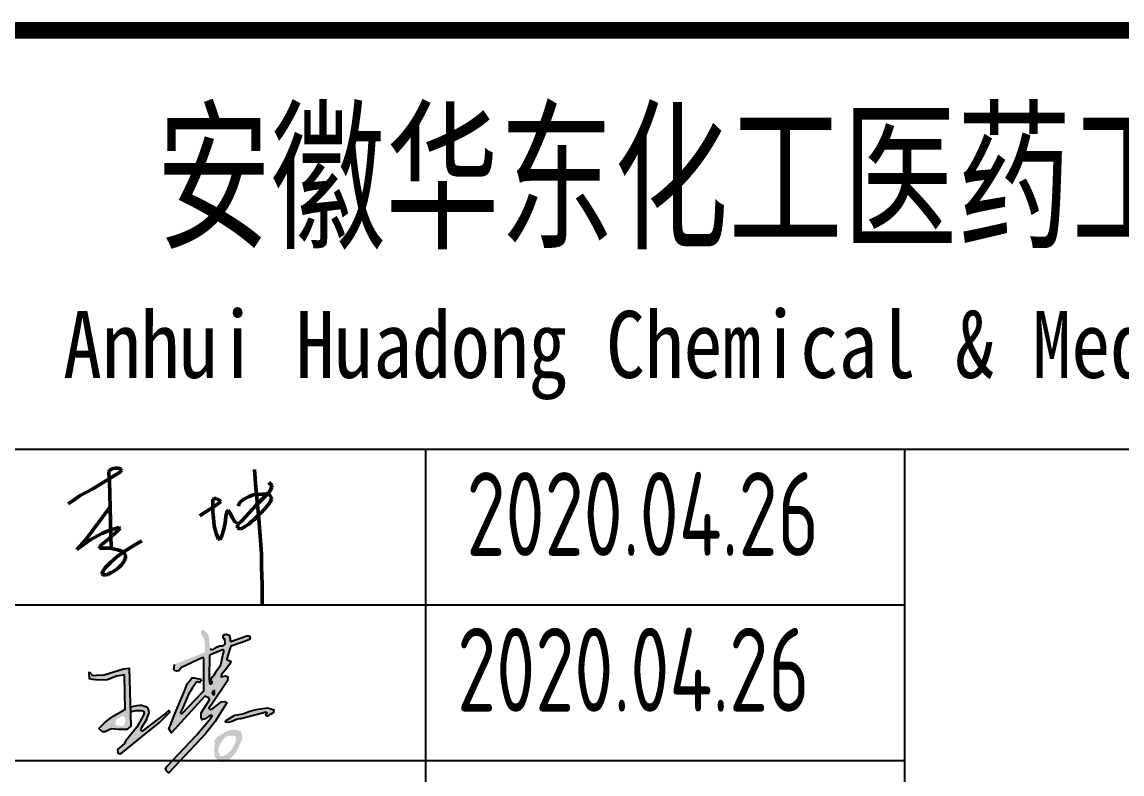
# Model space of a CAD drawing. Extents: x 4532298 to 10139194, y -639876 to -207028.
# Drawn here: x 4907619 to 4912212, y -346265 to -343124 of the extents above; entities that cross this region are included whole.
import ezdxf
from ezdxf.enums import TextEntityAlignment as Align

# ---------------------------------------------------------------- set-up
doc = ezdxf.new("R2010")
doc.units = 0
doc.header["$LTSCALE"] = 1000
doc.header["$MEASUREMENT"] = 0
doc.linetypes.add('2', pattern=[18.5, 12, -3, 0.5, -3])
doc.layers.get('0').update_dxf_attribs({"linetype": 'CONTINUOUS'})
doc.styles.add('ECEC_TQ_S', font='')
doc.styles.add('sceie', font='sceie.shx', dxfattribs={"width": 0.7, "bigfont": 'sceic.shx'})
doc.styles.get('ECEC_TQ_S').set_extended_font_data('SimSun')

# ---------------------------------------------------------------- blocks, each defined once
blk = doc.blocks.new('qm')
h = blk.add_hatch(color=256)
h.dxf.hatch_style = 1
h.paths.add_polyline_path([(-943313.2, -985271.5), (-943337.8, -985273.5), (-943418.6, -985299.1), (-943450.7, -985300.6), (-943467.4, -985301.3), (-943478.8, -985288.1), (-943480.5, -985287.4), (-943480.4, -985290.6), (-943479.6, -985315.4), (-943467.1, -985318.2), (-943453, -985320), (-943420.5, -985321.1), (-943404.6, -985320), (-943366.5, -985303.9), (-943338.2, -985299.8), (-943333, -985300.4), (-943331, -985443.2), (-943334.5, -985445.6), (-943380.4, -985472.1), (-943413.7, -985496.5), (-943440.2, -985522.3), (-943425.6, -985537.4), (-943414.2, -985536.6), (-943393.8, -985526.5), (-943386.4, -985523.9), (-943358.1, -985527.1), (-943322.9, -985527.1), (-943307, -985513.2)])
h.paths.add_polyline_path([(-943338.7, -985469.2), (-943333.4, -985472.5), (-943330.2, -985480.4), (-943329.3, -985492.8), (-943332.3, -985507.2), (-943342.9, -985512.5), (-943366.4, -985510.4), (-943371.7, -985505.3), (-943369.9, -985495.7), (-943368.5, -985487.8), (-943365.2, -985481.9), (-943358.6, -985480.9), (-943347.3, -985474.2)], flags=16)
h.paths.add_polyline_path([(-943232.9, -985443.8), (-943238.1, -985435.6), (-943247.1, -985431.3), (-943251.5, -985430.5), (-943260.7, -985426.6), (-943269.6, -985427.2), (-943282.7, -985428.1), (-943296.1, -985431.7), (-943309, -985435.2), (-943308.5, -985454), (-943285.2, -985448.3), (-943270, -985448.3), (-943261.4, -985448.3), (-943253.7, -985451), (-943250.5, -985456.9), (-943253.7, -985467.6), (-943262.3, -985482.7), (-943282.1, -985517.8), (-943316, -985560.6), (-943328.5, -985576.4), (-943333.2, -985585.6), (-943362.9, -985610.4), (-943361.1, -985624.5), (-943353, -985628.5), (-943340.6, -985622.1), (-943257.7, -985554.9), (-943186.8, -985497.4), (-943143.7, -985454.5), (-943147.7, -985447.6), (-943161.1, -985459.4), (-943259.1, -985533.8), (-943264, -985532), (-943264.1, -985526.3), (-943262.1, -985519.7), (-943241, -985486.8), (-943235.1, -985471.1), (-943229.9, -985457)])
h.paths.add_polyline_path([(-942891.5, -985185.8), (-942887.8, -985177.6), (-942884.1, -985177.9), (-942827.9, -985158.2), (-942811.7, -985151.2), (-942808.9, -985142.4), (-942813.1, -985135.4), (-942823, -985135.8), (-942888.7, -985159.7), (-942891.8, -985157.2), (-942892, -985147.3), (-942896.3, -985133.5), (-942907.3, -985128.8), (-942916.3, -985129.7), (-942920.6, -985137.2), (-942920.2, -985147.9), (-942914.1, -985148.7), (-942913.8, -985152.5), (-942912.5, -985166.6), (-942914.4, -985172.5), (-942921.9, -985177.6), (-942935.4, -985178.2), (-942945.7, -985182.3), (-942960.2, -985191.2), (-942969.8, -985192.3), (-942974.9, -985190.3), (-942979.3, -985153.5), (-942980.5, -985136.8), (-942986.9, -985125.9), (-942995.5, -985118.1), (-943002, -985112.2), (-943007.6, -985110.6), (-943011.5, -985112.8), (-943014.3, -985118.6), (-943013.3, -985128.6), (-943009, -985135.1), (-943003.6, -985143.3), (-943001.1, -985147.8), (-942996.6, -985173), (-942997.4, -985204), (-943002, -985205.9), (-943124.9, -985255.3), (-943125.6, -985269.1), (-943127.7, -985276.6), (-943121.8, -985281.5), (-943115, -985284), (-943106, -985281.6), (-943101.8, -985276.1), (-943095.8, -985268.3), (-943008.7, -985227.6), (-943003.7, -985228.1), (-943002, -985235.2), (-943001.6, -985367.1), (-943009.3, -985372.3), (-943091.8, -985459.8), (-943096.5, -985461), (-943098.9, -985456.5), (-943091.3, -985439.3), (-943079.6, -985412.5), (-943065.4, -985380.2), (-943049.6, -985353.4), (-943033.5, -985331.3), (-943028.4, -985328.6), (-943019, -985330.6), (-943012.6, -985322.5), (-943014.7, -985316.3), (-943029.8, -985313.9), (-943042.1, -985311.9), (-943051.7, -985311.6), (-943057.6, -985319.3), (-943071.1, -985336.9), (-943080.3, -985360.4), (-943126, -985468.1), (-943141.5, -985508.4), (-943148, -985522.9), (-943137.2, -985540.9), (-943122.9, -985525.4), (-943098, -985498.3), (-942997.1, -985388.5), (-942991.6, -985390.8), (-942980.5, -985395.4), (-942978.2, -985403.1), (-943013.1, -985457.6), (-943013.7, -985475.8), (-943010.8, -985486.8), (-942996.9, -985483), (-942973.2, -985466.3), (-942967, -985470.1), (-942974.4, -985481.1), (-943034, -985552.8), (-943156.8, -985682.1), (-943161.5, -985688.6), (-943159.8, -985698.1), (-943154, -985703.5), (-943148.4, -985708.8), (-942995, -985544.7), (-942954.4, -985493.4), (-942905.3, -985415.1), (-942913.7, -985410.1), (-942928.5, -985411.2), (-942968.7, -985441.6), (-942975.5, -985443.7), (-942981.1, -985438.2), (-942971.8, -985425.3), (-942903.5, -985324.1), (-942901.7, -985307.2), (-942911.6, -985303), (-942930.2, -985306.6), (-942928.8, -985297.7), (-942912.1, -985277.5), (-942894, -985254), (-942889.6, -985241.8), (-942904.9, -985236.7), (-942906.5, -985231.6)])
h.paths.add_polyline_path([(-942974.2, -985213.4), (-942933, -985196.5), (-942922, -985193.5), (-942918.7, -985197.7), (-942924.1, -985218.2), (-942929, -985245.5), (-942934.2, -985262.4), (-942952.9, -985289.1), (-942962.1, -985302.3), (-942970.5, -985310.6), (-942972.4, -985320.8), (-942967.6, -985332.6), (-942974.4, -985338), (-942977, -985329.7), (-942977.6, -985313.6), (-942977.2, -985216.6)], flags=16)
h.paths.add_polyline_path([(-942961.9, -985364.8), (-942957.2, -985365.5), (-942957.3, -985371.2), (-942957.4, -985377.8), (-942959.4, -985381.6), (-942963, -985381.7), (-942966.7, -985374.6)], flags=16)
h.paths.add_polyline_path([(-942742.1, -985455.2), (-942738, -985457.4), (-942740.5, -985459.7), (-942742.9, -985467.1), (-942736.7, -985471.3), (-942730.1, -985467.7), (-942722.5, -985463.4), (-942710.5, -985456.8), (-942710.2, -985444.9), (-942726.6, -985439.7), (-942735.6, -985436.9), (-942774.5, -985442.4), (-942788.7, -985445.6), (-942810.4, -985450.5), (-942839.1, -985461.4), (-942856.3, -985464.8), (-942872.1, -985467.9), (-942912.5, -985490.8), (-942909.6, -985495.9), (-942897.4, -985498), (-942881.4, -985491.9), (-942865.4, -985485.8), (-942856.2, -985482.4), (-942847.1, -985482.7)])
h.paths.add_polyline_path([(-942841, -985551.7), (-942847.2, -985535.3), (-942858.9, -985530.2), (-942880.9, -985528.7), (-942901.9, -985531.8), (-942913.7, -985538.9), (-942930.3, -985549), (-942946.5, -985558.9), (-942958, -985573.3), (-942956.7, -985594.6), (-942959.6, -985613.1), (-942956.1, -985642.6), (-942937.7, -985660.5), (-942918.8, -985665.1), (-942895.3, -985653.4), (-942867.1, -985622.7), (-942856.4, -985599.7), (-942843, -985571)], flags=17)
h.paths.add_polyline_path([(-942865.5, -985563.8), (-942868.4, -985572.8), (-942873.4, -985588.3), (-942883.8, -985608.7), (-942896.3, -985622.8), (-942908.8, -985632.1), (-942922.3, -985637.9), (-942931.6, -985638.5), (-942939, -985626.7), (-942942.5, -985613.2), (-942938, -985596.2), (-942929.4, -985582.4), (-942920, -985567.5), (-942909.2, -985557.4), (-942904.7, -985556.1), (-942884.8, -985552.3), (-942871, -985555.2)], flags=16)
at = {"lineweight": 50}
for p, q in [((-943370.6, -984436), (-943386.4, -984438.4)), ((-943358.3, -984436), (-943370.6, -984436)), ((-943347.6, -984439), (-943358.3, -984436)), ((-943465.8, -984521.4), (-943349.4, -984450.5)), ((-943396.1, -984445.4), (-943398.8, -984448.7)), ((-943398.8, -984448.7), (-943398.8, -984459)), ((-943398.8, -984459), (-943396.1, -984488.1)), ((-943386.4, -984438.4), (-943396.1, -984445.4)), ((-943349.4, -984450.5), (-943345.2, -984444.2)), ((-943345.2, -984444.2), (-943347.6, -984439)), ((-942790.9, -984440.7), (-942784.5, -984517.7)), ((-943518.6, -984549.7), (-943465.8, -984521.4)), ((-943396.1, -984488.1), (-943388.7, -984770.8)), ((-942784.5, -984517.7), (-942777.6, -984585.2)), ((-942732.9, -984539.7), (-942725.5, -984529.5)), ((-942718.3, -984507.7), (-942730.2, -984494.8)), ((-942725.5, -984529.5), (-942719.1, -984516.7)), ((-942719.1, -984516.7), (-942717.3, -984511)), ((-942717.3, -984511), (-942718.3, -984507.7)), ((-943568.4, -984584.4), (-943547.1, -984570.6)), ((-943547.1, -984570.6), (-943518.6, -984549.7)), ((-942960.5, -984562), (-942964.8, -984565.1)), ((-942964.8, -984565.1), (-942964.8, -984617.8)), ((-942950, -984562), (-942960.5, -984562)), ((-942941.4, -984566.4), (-942950, -984562)), ((-942930.9, -984574.6), (-942941.4, -984566.4)), ((-942938.6, -984581.8), (-942930.9, -984574.6)), ((-942856.4, -984584.4), (-942848.4, -984575.4)), ((-942848.4, -984575.4), (-942834.4, -984564.4)), ((-942834.4, -984564.4), (-942815.2, -984555.8)), ((-942815.2, -984555.8), (-942795.5, -984547)), ((-942795.5, -984547), (-942776.7, -984545.2)), ((-942783, -984590.7), (-942752.8, -984559.9)), ((-942776.7, -984545.2), (-942759.3, -984544.3)), ((-942759.3, -984544.3), (-942749.6, -984544.3)), ((-942752.8, -984559.9), (-942732.9, -984539.7)), ((-942749.6, -984544.3), (-942735.7, -984544.7)), ((-942735.7, -984544.7), (-942730, -984545.5)), ((-942730, -984545.5), (-942723.8, -984550.4)), ((-942722.2, -984570.7), (-942725.6, -984577.1)), ((-942723.8, -984550.4), (-942720.8, -984557)), ((-942719.7, -984563.8), (-942722.2, -984570.7)), ((-942720.8, -984557), (-942719.7, -984563.8)), ((-943393.3, -984596.7), (-943493.3, -984731.8)), ((-942999.9, -984622.2), (-942978.2, -984608)), ((-942978.2, -984608), (-942959.2, -984595.7)), ((-942964.8, -984617.8), (-942962.1, -984644.3)), ((-942959.2, -984595.7), (-942938.6, -984581.8)), ((-942907.9, -984623.6), (-942904.7, -984613.7)), ((-942904.7, -984613.7), (-942900.5, -984610.6)), ((-942900.5, -984610.6), (-942892.1, -984623.8)), ((-942857.2, -984594.1), (-942856.4, -984584.4)), ((-942814.3, -984623.8), (-942783, -984590.7)), ((-942777.6, -984585.2), (-942772.2, -984646.7)), ((-942761.4, -984620.1), (-942772.3, -984630.7)), ((-942749.8, -984607.7), (-942761.4, -984620.1)), ((-942742.2, -984598.4), (-942749.8, -984607.7)), ((-942736.3, -984591.1), (-942742.2, -984598.4)), ((-942730.4, -984584.2), (-942736.3, -984591.1)), ((-942725.6, -984577.1), (-942730.4, -984584.2)), ((-943018.8, -984634.4), (-942999.9, -984622.2)), ((-942962.1, -984644.3), (-942958.8, -984675)), ((-942916.9, -984685.4), (-942912.2, -984664.1)), ((-942912.2, -984664.1), (-942909.6, -984639.3)), ((-942909.6, -984639.3), (-942907.9, -984623.6)), ((-942892.1, -984623.8), (-942882.9, -984641.9)), ((-942882.9, -984641.9), (-942871.2, -984660.5)), ((-942871.2, -984660.5), (-942856.6, -984667.4)), ((-942860.9, -984673.9), (-942855.7, -984666.2)), ((-942855.7, -984666.2), (-942842.5, -984654.6)), ((-942842.5, -984654.6), (-942814.3, -984623.8)), ((-942802.7, -984658.6), (-942815.9, -984670.1)), ((-942792.4, -984649.6), (-942802.7, -984658.6)), ((-942781.5, -984639.7), (-942792.4, -984649.6)), ((-942772.3, -984630.7), (-942781.5, -984639.7)), ((-942772.2, -984646.7), (-942766.2, -984719.5)), ((-943476, -984734.3), (-943425.2, -984707.2)), ((-943425.2, -984707.2), (-943382.4, -984690.6)), ((-943357.6, -984694.6), (-943400.6, -984732)), ((-943382.4, -984690.6), (-943355, -984683.3)), ((-943350.7, -984686.1), (-943357.6, -984694.6)), ((-943355, -984683.3), (-943350.7, -984686.1)), ((-942958.8, -984675), (-942951.1, -984704.5)), ((-942951.1, -984704.5), (-942940.7, -984732.2)), ((-942925, -984714.3), (-942916.9, -984685.4)), ((-942860.9, -984684.9), (-942860.9, -984673.9)), ((-942850.6, -984688.5), (-942860.9, -984684.9)), ((-942840.3, -984686.5), (-942850.6, -984688.5)), ((-942827.9, -984678.2), (-942840.3, -984686.5)), ((-942815.9, -984670.1), (-942827.9, -984678.2)), ((-943493.3, -984731.8), (-943532.7, -984775.8)), ((-943532.7, -984775.8), (-943476, -984734.3)), ((-943426.7, -984752.5), (-943437.7, -984764.8)), ((-943400.6, -984732), (-943426.7, -984752.5)), ((-943328.1, -984779), (-943287.8, -984753.7)), ((-943287.8, -984753.7), (-943261.2, -984739.1)), ((-942940.7, -984732.2), (-942935, -984735.3)), ((-942935, -984735.3), (-942925, -984714.3)), ((-942766.2, -984719.5), (-942760.9, -984794)), ((-943437.7, -984764.8), (-943437.7, -984770)), ((-943437.7, -984770), (-943392.9, -984770)), ((-943392.9, -984770), (-943380.2, -984772.5)), ((-943380.2, -984772.5), (-943361.5, -984776)), ((-943365.3, -984806.5), (-943328.1, -984779)), ((-943361.5, -984776), (-943344.6, -984782.3)), ((-943344.6, -984782.3), (-943334.6, -984788.5)), ((-943334.6, -984788.5), (-943328.5, -984800.6)), ((-943328.5, -984800.6), (-943328.5, -984809.7)), ((-942760.9, -984794), (-942760.9, -984848.2)), ((-943413.6, -984852.5), (-943391, -984829.4)), ((-943391, -984829.4), (-943365.3, -984806.5)), ((-943354.6, -984848.2), (-943364.9, -984856.8)), ((-943347.5, -984841), (-943354.6, -984848.2)), ((-943340.3, -984832.4), (-943347.5, -984841)), ((-943333, -984820.9), (-943340.3, -984832.4)), ((-943328.5, -984809.7), (-943333, -984820.9)), ((-942760.9, -984848.2), (-942758, -984923.5)), ((-943427.9, -984878.6), (-943422.3, -984863.8)), ((-943424, -984881), (-943427.9, -984878.6)), ((-943412.8, -984881), (-943424, -984881)), ((-943422.3, -984863.8), (-943413.6, -984852.5)), ((-943401.6, -984879.3), (-943412.8, -984881)), ((-943397, -984875.8), (-943401.6, -984879.3)), ((-943387.2, -984871.2), (-943397, -984875.8)), ((-943377.6, -984865.5), (-943387.2, -984871.2)), ((-943364.9, -984856.8), (-943377.6, -984865.5)), ((-942758, -984923.5), (-942758, -985007.1))]:
    blk.add_line(p, q, dxfattribs=at)
for points in [[(-942974.9, -985190.3), (-942969.8, -985192.3), (-942960.2, -985191.2), (-942945.7, -985182.3), (-942935.4, -985178.2), (-942921.9, -985177.6), (-942914.4, -985172.5), (-942912.5, -985166.6), (-942913.8, -985152.5), (-942914.1, -985148.7), (-942920.2, -985147.9), (-942920.6, -985137.2), (-942916.3, -985129.7), (-942907.3, -985128.8), (-942896.3, -985133.5), (-942892, -985147.3), (-942891.8, -985157.2), (-942888.7, -985159.7), (-942823, -985135.8), (-942813.1, -985135.4), (-942808.9, -985142.4), (-942811.7, -985151.2), (-942827.9, -985158.2), (-942884.1, -985177.9), (-942887.8, -985177.6), (-942891.5, -985185.8), (-942906.5, -985231.6), (-942904.9, -985236.7), (-942889.6, -985241.8), (-942894, -985254), (-942912.1, -985277.5), (-942928.8, -985297.7), (-942930.2, -985306.6), (-942911.6, -985303), (-942901.7, -985307.2), (-942903.5, -985324.1), (-942971.8, -985425.3), (-942981.1, -985438.2), (-942975.5, -985443.7), (-942968.7, -985441.6), (-942928.5, -985411.2), (-942913.7, -985410.1), (-942905.3, -985415.1), (-942954.4, -985493.4), (-942995, -985544.7), (-943148.4, -985708.8), (-943154, -985703.5), (-943159.8, -985698.1), (-943161.5, -985688.6), (-943156.8, -985682.1), (-943034, -985552.8), (-942974.4, -985481.1), (-942967, -985470.1), (-942973.2, -985466.3), (-942996.9, -985483), (-943010.8, -985486.8), (-943013.7, -985475.8), (-943013.1, -985457.6), (-942978.2, -985403.1), (-942980.5, -985395.4), (-942991.6, -985390.8), (-942997.1, -985388.5), (-943098, -985498.3), (-943122.9, -985525.4), (-943137.2, -985540.9), (-943148, -985522.9), (-943141.5, -985508.4), (-943126, -985468.1), (-943080.3, -985360.4), (-943071.1, -985336.9), (-943057.6, -985319.3), (-943051.7, -985311.6), (-943042.1, -985311.9), (-943029.8, -985313.9), (-943014.7, -985316.3), (-943012.6, -985322.5), (-943019, -985330.6), (-943028.4, -985328.6), (-943033.5, -985331.3), (-943049.6, -985353.4), (-943065.4, -985380.2), (-943079.6, -985412.5), (-943091.3, -985439.3), (-943098.9, -985456.5), (-943096.5, -985461), (-943091.8, -985459.8), (-943009.3, -985372.3), (-943001.6, -985367.1), (-943002, -985235.2), (-943003.7, -985228.1), (-943008.7, -985227.6), (-943095.8, -985268.3), (-943101.8, -985276.1), (-943106, -985281.6), (-943115, -985284), (-943121.8, -985281.5), (-943127.7, -985276.6), (-943125.6, -985269.1), (-943124.9, -985255.3)], [(-942974.2, -985213.4), (-942933, -985196.5), (-942922, -985193.5), (-942918.7, -985197.7), (-942924.1, -985218.2), (-942929, -985245.5), (-942934.2, -985262.4), (-942952.9, -985289.1), (-942962.1, -985302.3), (-942970.5, -985310.6), (-942972.4, -985320.8), (-942967.6, -985332.6), (-942974.4, -985338), (-942977, -985329.7), (-942977.6, -985313.6), (-942977.2, -985216.6), (-942974.2, -985213.4)], [(-943478.8, -985288.1), (-943467.4, -985301.3), (-943450.7, -985300.6), (-943418.6, -985299.1), (-943337.8, -985273.5), (-943313.2, -985271.5), (-943307, -985513.2), (-943322.9, -985527.1), (-943358.1, -985527.1), (-943386.4, -985523.9), (-943393.8, -985526.5), (-943414.2, -985536.6), (-943425.6, -985537.4), (-943440.2, -985522.3), (-943413.7, -985496.5), (-943380.4, -985472.1), (-943334.5, -985445.6), (-943331, -985443.2), (-943333, -985300.4), (-943338.2, -985299.8), (-943366.5, -985303.9), (-943404.6, -985320), (-943420.5, -985321.1), (-943453, -985320), (-943467.1, -985318.2), (-943479.6, -985315.4), (-943480.4, -985290.6), (-943480.5, -985287.4), (-943478.8, -985288.1)], [(-942961.9, -985364.8), (-942966.7, -985374.6), (-942963, -985381.7), (-942959.4, -985381.6), (-942957.4, -985377.8), (-942957.3, -985371.2), (-942957.2, -985365.5), (-942961.9, -985364.8)], [(-943308.5, -985454), (-943285.2, -985448.3), (-943270, -985448.3), (-943261.4, -985448.3), (-943253.7, -985451), (-943250.5, -985456.9), (-943253.7, -985467.6), (-943262.3, -985482.7), (-943282.1, -985517.8), (-943316, -985560.6), (-943328.5, -985576.4), (-943333.2, -985585.6), (-943362.9, -985610.4), (-943361.1, -985624.5), (-943353, -985628.5), (-943340.6, -985622.1), (-943257.7, -985554.9), (-943186.8, -985497.4), (-943143.7, -985454.5), (-943147.7, -985447.6), (-943161.1, -985459.4), (-943259.1, -985533.8), (-943264, -985532), (-943264.1, -985526.3), (-943262.1, -985519.7), (-943241, -985486.8), (-943235.1, -985471.1), (-943229.9, -985457), (-943232.9, -985443.8), (-943238.1, -985435.6), (-943247.1, -985431.3), (-943251.5, -985430.5), (-943260.7, -985426.6), (-943269.6, -985427.2), (-943282.7, -985428.1), (-943296.1, -985431.7), (-943309, -985435.2)], [(-942912.1, -985490.5), (-942872.1, -985467.9), (-942856.3, -985464.8), (-942839.1, -985461.4), (-942810.4, -985450.5), (-942788.7, -985445.6), (-942774.5, -985442.4), (-942735.6, -985436.9), (-942726.6, -985439.7), (-942710.2, -985444.9), (-942710.5, -985456.8), (-942722.5, -985463.4), (-942730.1, -985467.7), (-942736.7, -985471.3), (-942742.9, -985467.1), (-942740.5, -985459.7), (-942738, -985457.4), (-942742.1, -985455.2), (-942847.1, -985482.7), (-942856.2, -985482.4), (-942865.4, -985485.8), (-942881.4, -985491.9), (-942897.4, -985498), (-942909.6, -985495.9), (-942912.5, -985490.8)]]:
    blk.add_lwpolyline(points)
at = {"style": 'sceie', "width": 0.8}
for p in [(-941169.6, -984626.3), (-941208.7, -985276.9), (-941182.6, -985940.5), (-941143.6, -986591.1), (-941130.5, -987189.7)]:
    blk.add_attdef('2020.04.26', text='', height=350, dxfattribs=at).set_placement(p, align=Align.MIDDLE)

msp = doc.modelspace()

# ---------------------------------------------------------------- linework, layer by layer
for p, q in [((4905805.2, -344908.8), (4923805.2, -344908.8)), ((4909305.2, -348158.8), (4909305.2, -344908.8)), ((4911305.2, -348158.8), (4911305.2, -344908.8)), ((4905805.2, -345558.8), (4911305.2, -345558.8)), ((4905805.2, -346208.8), (4911305.2, -346208.8))]:
    msp.add_line(p, q)
msp.add_lwpolyline([(4923805.2, -343158.8, 70, 70, 0), (4905805.2, -343158.8, 70, 70, 0), (4905805.2, -349158.8, 0, 0, 0)], format="xyseb")

# ---------------------------------------------------------------- block references
at = {"color": 4, "linetype": '2'}
ref = msp.add_blockref('qm', (5851380, 639447.7), dxfattribs=at)
ref.add_attrib('2020.04.26', '2020.04.26', dxfattribs={"height": 350, "style": 'sceie', "width": 0.8}).set_placement((4910171.4, -345829.2), align=Align.MIDDLE)
ref.add_attrib('2020.04.26', '2020.04.26', dxfattribs={"height": 350, "style": 'sceie', "width": 0.8}).set_placement((4910210.4, -345178.6), align=Align.MIDDLE)

# ---------------------------------------------------------------- texts
at = {"style": 'ECEC_TQ_S'}
for s, height, width, p in [('安徽华东化工医药工程有限责任公司', 500, 0.7, (4912000.1, -343758.8)), ('安徽华东化工医药工程有限责任公司', 500, 0.7, (4912000.1, -343758.8)), ('Anhui Huadong Chemical & Medical Engineering Co.,Ltd', 280, 0.85, (4912000.1, -344508.8)), ('Anhui Huadong Chemical & Medical Engineering Co.,Ltd', 280, 0.85, (4912000.1, -344508.8))]:
    msp.add_text(s, height=height, dxfattribs=dict(at, width=width)).set_placement(p, align=Align.MIDDLE)

doc.saveas('drawing.dxf')
